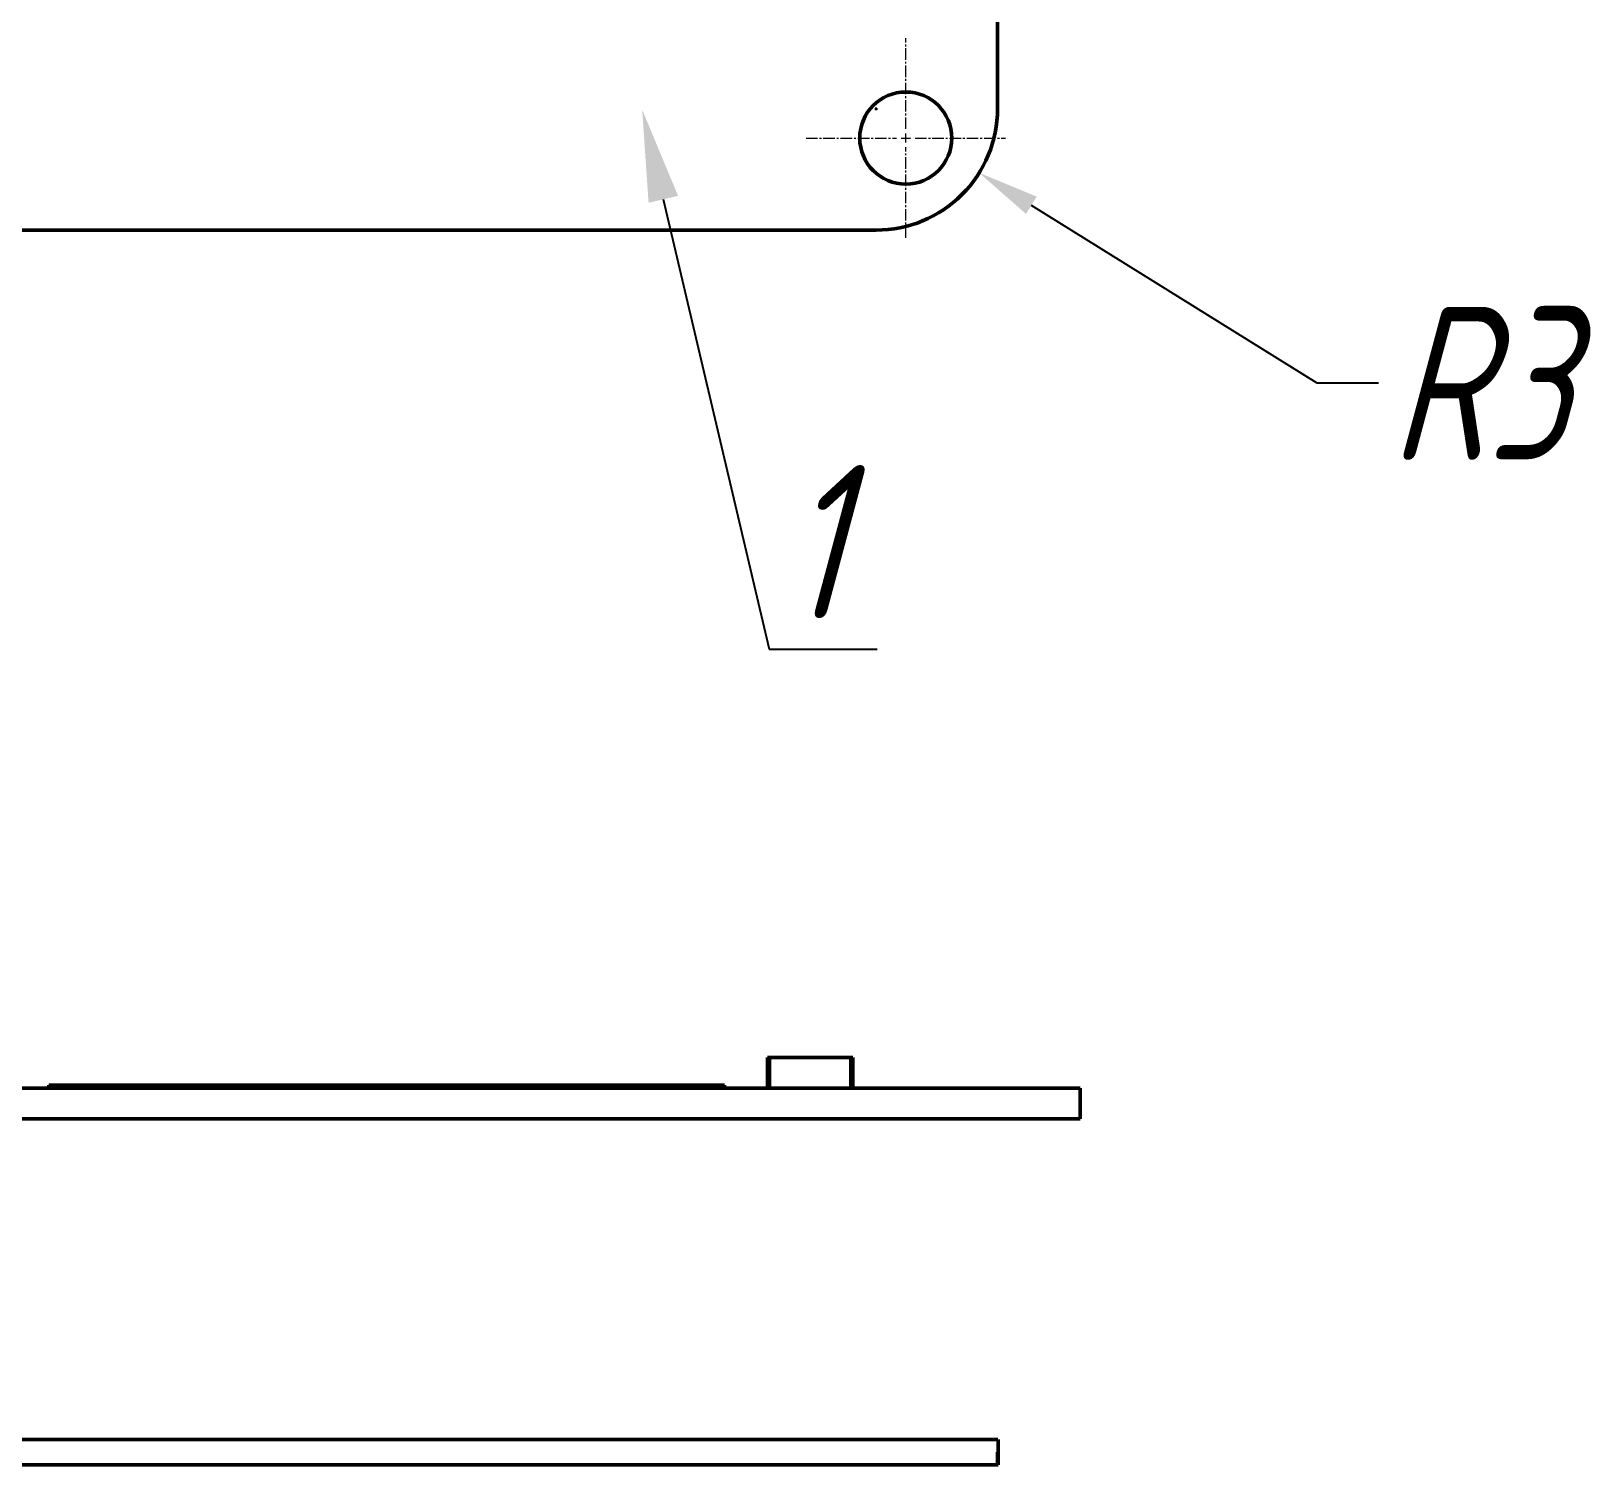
# Model space of a CAD drawing. Header units: millimetres. Extents: x -194 to 1085, y -28 to 392.
# Drawn here: x 755.9 to 857.7, y 147.2 to 240.6 of the extents above; entities that cross this region are included whole.
import ezdxf
from ezdxf import colors
from ezdxf.entities.mleader import LeaderData, LeaderLine
from ezdxf.math import Vec2, Vec3

# ---------------------------------------------------------------- set-up
doc = ezdxf.new("R2010")
doc.units = ezdxf.units.MM
doc.linetypes.add('CENTER2', pattern=[1.125, 0.75, -0.125, 0.125, -0.125])
doc.layers.add('Tonk', color=7, linetype='Continuous', lineweight=15)
doc.layers.add('Видимый контур (ГОСТ)', color=7, linetype='Continuous', lineweight=50)
doc.styles.get("Standard").update_dxf_attribs({"font": '', "width": 0.8, "oblique": 15})
doc.styles.get('Standard').set_extended_font_data('GOST type B')
doc.dimstyles.get("Standard").update_dxf_attribs({"dimtxt": 0.18, "dimasz": 0.18, "dimexe": 0.18, "dimexo": 0.0625, "dimgap": 0.09, "dimtad": 0, "dimtih": 1, "dimtoh": 1, "dimdec": 4, "dimzin": 0, "dimdsep": 46, "dimtxsty": 'Standard', "dimcen": 0.09, "dimadec": 0, "dimazin": 0, "dimtfac": 1, "dimtdec": 4, "dimtofl": 0, "dimtmove": 0, "dimatfit": 3, "dimfxl": 1, "dimtolj": 1, "dimtzin": 0, "dimarcsym": 0})

# ---------------------------------------------------------------- blocks, each defined once
blk = doc.blocks.new('*D72')
at = {"layer": 'Defpoints', "color": 0, "transparency": 16777216}
for p in [(811, 235.58), (817.71, 231.41)]:
    blk.add_point(p, dxfattribs=at)
at = {"layer": 'Tonk', "color": 0, "lineweight": -2, "transparency": 16777216}
for p, q in [((810.91, 235.58), (811.09, 235.58)), ((811, 235.49), (811, 235.67)), ((839.73, 217.71), (821.11, 229.29)), ((843.73, 217.71), (839.73, 217.71))]:
    blk.add_line(p, q, dxfattribs=at)
at = {"layer": 'Tonk', "color": 0, "transparency": 16777216}
blk.add_solid([(821.46, 229.86), (820.76, 228.73), (817.71, 231.41)], dxfattribs=at)
at = {"layer": 'Tonk', "color": 0, "transparency": 16777216, "insert": (850.28, 217.71), "char_height": 5, "attachment_point": 5}
blk.add_mtext('\\A1;{\\H2x;R3}', dxfattribs=at)
blk = doc.blocks.new('*U58')
at = {"layer": 'Tonk', "color": 0, "linetype": 'CENTER2', "transparency": 16777216}
for p, q in [((0, 0.6), (0, 6.5)), ((-6.5, 0), (-0.6, 0)), ((0.6, 0), (6.5, 0)), ((0, -6.5), (0, -0.6))]:
    blk.add_line(p, q, dxfattribs=at)
at = {"layer": 'Tonk', "color": 0, "linetype": 'Continuous', "transparency": 16777216}
for p, q in [((-0.3, 0), (0.3, 0)), ((0, -0.3), (0, 0.3))]:
    blk.add_line(p, q, dxfattribs=at)

msp = doc.modelspace()

# ---------------------------------------------------------------- linework, layer by layer
at = {"layer": 'Видимый контур (ГОСТ)'}
for p, q in [((818.90566, 242.3682), (818.90385, 235.5861)), ((810.99385, 227.6761), (603.87784, 227.6741)), ((803.91402, 173.75959), (803.91402, 171.75959)), ((804.0497, 173.75959), (803.91402, 173.75959)), ((809.34137, 173.75959), (804.04971, 173.75959)), ((804.04971, 173.75959), (804.04971, 171.75959)), ((809.34137, 173.75959), (809.34137, 171.75959)), ((809.47705, 173.75959), (809.34137, 173.75959)), ((809.47705, 173.75959), (809.47705, 171.75959)), ((704.28544, 171.75959), (824.28544, 171.75959)), ((801.10895, 171.95959), (757.09273, 171.95959)), ((757.09273, 171.95959), (757.09273, 171.75959)), ((801.10895, 171.95959), (801.10895, 171.75959)), ((824.28544, 171.75959), (824.28544, 169.75959)), ((704.28544, 169.75959), (824.28544, 169.75959)), ((810.99385, 148.85959), (603.87784, 148.85959)), ((810.99385, 148.85959), (818.90385, 148.85959)), ((818.92784, 148.85959), (818.90385, 148.85959)), ((818.93784, 147.21367), (818.93784, 148.85959)), ((818.91386, 147.21367), (818.91386, 148.03663)), ((818.91386, 148.03663), (818.91386, 147.21367)), ((811.00385, 147.21367), (603.88784, 147.21367)), ((811.00385, 147.21367), (818.91386, 147.21367)), ((818.93784, 147.21367), (818.91386, 147.21367))]:
    msp.add_line(p, q, dxfattribs=at)
msp.add_circle((812.92784, 233.6761), 3, dxfattribs=at)
msp.add_arc((810.99651, 235.58344), 7.90734, 269.9806934, 0.0192513, dxfattribs=at)

# ---------------------------------------------------------------- block references
at = {"layer": 'Tonk', "linetype": 'CENTER2'}
msp.add_blockref('*U58', (812.92784, 233.6761), dxfattribs=at)

# ---------------------------------------------------------------- dimensions: what is measured, and where the dimension line sits
at = {"layer": 'Tonk'}
dim = msp.add_radius_dim(center=(810.99651, 235.58344), mpoint=(817.71105, 231.40719), text='{\\H2x;R3}', dimstyle='Standard', override={"dimtxt": 5, "dimasz": 4}, dxfattribs=at)
dim.commit()
dim.dimension.update_dxf_attribs({"geometry": '*D72', "text_midpoint": (850.2797, 217.7149), "dimtype": 164})

# ---------------------------------------------------------------- leaders
ml = msp.add_multileader_mtext('Standard', dxfattribs=at)
ml.set_content('1', color=256)
ml.set_leader_properties()
ml.build(insert=Vec2(0, 0))
ml.multileader.update_dxf_attribs({"text_left_attachment_type": 6, "text_right_attachment_type": 6, "dogleg_length": 0.36, "arrow_head_size": 6})
ctx = ml.context
ctx.base_point, ctx.char_height, ctx.arrow_head_size, ctx.landing_gap_size, ctx.plane_origin = Vec3(804.74559, 200.36595), 10, 6, 0.2, Vec3(795.75067, 235.52588)
ctx.left_attachment, ctx.right_attachment = 6, 6
notes = []
notes.append((ctx, [(0, (1, 1, 0), (804.02559, 200.36595), (1, 0), 0.72, [(0, [(795.75067, 235.52588)], 0, [])])]))
ctx.mtext.insert, ctx.mtext.flow_direction = Vec3(804.94559, 212.36595), 5
for ctx, leaders in notes:
    for number, flags, end, landing, length, lines in leaders:
        leader = LeaderData()
        leader.index, (leader.has_last_leader_line, leader.has_dogleg_vector, leader.attachment_direction) = number, flags
        leader.last_leader_point, leader.dogleg_vector, leader.dogleg_length = Vec3(end), Vec3(landing), length
        for number, points, colour, breaks in lines:
            line = LeaderLine()
            line.index, line.vertices, line.color, line.breaks = number, Vec3.list(points), colors.encode_raw_color(colour), breaks
            leader.lines.append(line)
        ctx.leaders.append(leader)

doc.saveas('drawing.dxf')
